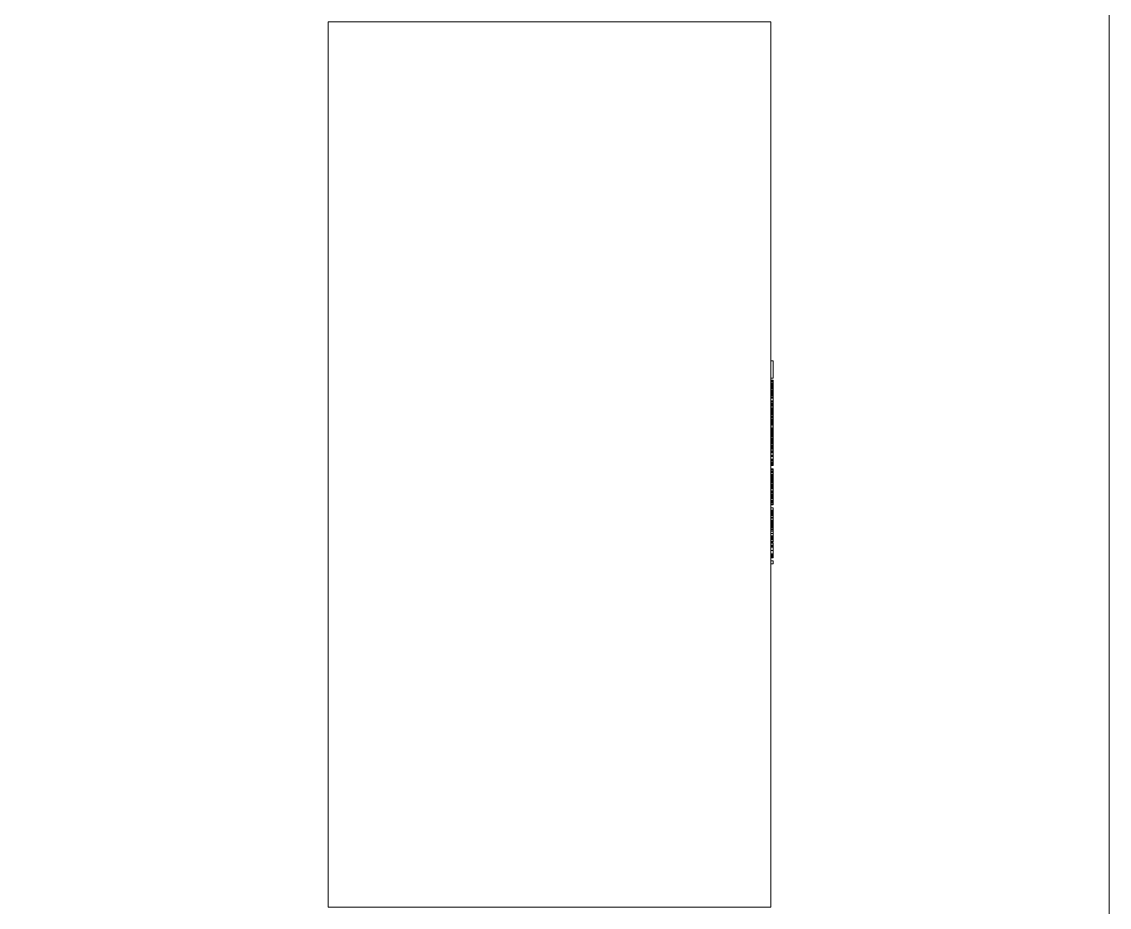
# Model space of a CAD drawing. Header units: metres. Extents: x -3 to 175, y -5 to 18.
# Drawn here: x 36.7517 to 37.2428, y 4.5783 to 4.9783 of the extents above; entities that cross this region are included whole.
import ezdxf

# ---------------------------------------------------------------- set-up
doc = ezdxf.new("R2010")
doc.units = ezdxf.units.M
for name, color, linetype, lineweight in [('A-WALL-PATT', 7, 'Continuous', 35), ('E-CABL-TRAY', 7, 'Continuous', 9), ('E-ELEC-EQPM', 7, 'Continuous', 9)]:
    doc.layers.add(name, color=color, linetype=linetype, lineweight=lineweight)

# ---------------------------------------------------------------- blocks, each defined once
blk = doc.blocks.new('M_RVR_Tablero - Tablero Sala Generadores - 00x600x200-3057235-N-Estancos')
at = {"layer": 'E-ELEC-EQPM'}
for p, q in [((-0.2, 0.1), (0.2, 0.1)), ((-0.2, 0.1), (-0.2, -0.1)), ((-0.04684, 0.101), (-0.03899, 0.101)), ((-0.04684, 0.101), (-0.04684, 0.1)), ((-0.03899, 0.101), (-0.03899, 0.1)), ((-0.03741, 0.101), (-0.03805, 0.101)), ((-0.03805, 0.101), (-0.03781, 0.101)), ((-0.03805, 0.101), (-0.03805, 0.1)), ((-0.03663, 0.101), (-0.03789, 0.101)), ((-0.03789, 0.101), (-0.03735, 0.101)), ((-0.03789, 0.101), (-0.03789, 0.1)), ((-0.03781, 0.101), (-0.03717, 0.101)), ((-0.03781, 0.101), (-0.03781, 0.1)), ((-0.03559, 0.101), (-0.03741, 0.101)), ((-0.03741, 0.101), (-0.03741, 0.1)), ((-0.03735, 0.101), (-0.03625, 0.101)), ((-0.03735, 0.101), (-0.03735, 0.1)), ((-0.03717, 0.101), (-0.0363, 0.101)), ((-0.03717, 0.101), (-0.03717, 0.1)), ((-0.03603, 0.101), (-0.03663, 0.101)), ((-0.03663, 0.101), (-0.03663, 0.1)), ((-0.0363, 0.101), (-0.03521, 0.101)), ((-0.0363, 0.101), (-0.0363, 0.1)), ((-0.03625, 0.101), (-0.0346, 0.101)), ((-0.03625, 0.101), (-0.03625, 0.1)), ((-0.03505, 0.101), (-0.03613, 0.101)), ((-0.03613, 0.101), (-0.03532, 0.101)), ((-0.03613, 0.101), (-0.03613, 0.1)), ((-0.03476, 0.101), (-0.03603, 0.101)), ((-0.03603, 0.101), (-0.03603, 0.1)), ((-0.03424, 0.101), (-0.03559, 0.101)), ((-0.03559, 0.101), (-0.03559, 0.1)), ((-0.03532, 0.101), (-0.03405, 0.101)), ((-0.03532, 0.101), (-0.03532, 0.1)), ((-0.03521, 0.101), (-0.03303, 0.101)), ((-0.03521, 0.101), (-0.03521, 0.1)), ((-0.03303, 0.101), (-0.03505, 0.101)), ((-0.03505, 0.101), (-0.03505, 0.1)), ((-0.03337, 0.101), (-0.03476, 0.101)), ((-0.03476, 0.101), (-0.03476, 0.1)), ((-0.0346, 0.101), (-0.03307, 0.101)), ((-0.0346, 0.101), (-0.0346, 0.1)), ((-0.03302, 0.101), (-0.03424, 0.101)), ((-0.03424, 0.101), (-0.03424, 0.1)), ((-0.03405, 0.101), (-0.03323, 0.101)), ((-0.03405, 0.101), (-0.03405, 0.1)), ((-0.03303, 0.101), (-0.03337, 0.101)), ((-0.03337, 0.101), (-0.03337, 0.1)), ((-0.03323, 0.101), (-0.03303, 0.101)), ((-0.03323, 0.101), (-0.03323, 0.1)), ((-0.03307, 0.101), (-0.03221, 0.101)), ((-0.03307, 0.101), (-0.03307, 0.1)), ((-0.03303, 0.101), (-0.03303, 0.1)), ((-0.03303, 0.1), (-0.03303, 0.101)), ((-0.03271, 0.101), (-0.03302, 0.101)), ((-0.03302, 0.1), (-0.03302, 0.101)), ((-0.03145, 0.101), (-0.03271, 0.101)), ((-0.03271, 0.101), (-0.03271, 0.1)), ((-0.03135, 0.101), (-0.03232, 0.101)), ((-0.03232, 0.101), (-0.03134, 0.101)), ((-0.03232, 0.101), (-0.03232, 0.1)), ((-0.03221, 0.101), (-0.03183, 0.101)), ((-0.03221, 0.101), (-0.03221, 0.1)), ((-0.03183, 0.101), (-0.03177, 0.101)), ((-0.03183, 0.101), (-0.03183, 0.1)), ((-0.03177, 0.101), (-0.0317, 0.101)), ((-0.03177, 0.101), (-0.03177, 0.1)), ((-0.03177, 0.101), (-0.03177, 0.1)), ((-0.0317, 0.101), (-0.03145, 0.101)), ((-0.0317, 0.101), (-0.0317, 0.1)), ((-0.03145, 0.101), (-0.03145, 0.1)), ((-0.02875, 0.101), (-0.03135, 0.101)), ((-0.03135, 0.101), (-0.03135, 0.1)), ((-0.03134, 0.101), (-0.02882, 0.101)), ((-0.03134, 0.101), (-0.03134, 0.1)), ((-0.02541, 0.101), (-0.03106, 0.101)), ((-0.03106, 0.101), (-0.03034, 0.101)), ((-0.03106, 0.101), (-0.02667, 0.101)), ((-0.03037, 0.101), (-0.03106, 0.101)), ((-0.03106, 0.101), (-0.03106, 0.1)), ((-0.03106, 0.1), (-0.03106, 0.101)), ((-0.02882, 0.101), (-0.03037, 0.101)), ((-0.03037, 0.101), (-0.03037, 0.1)), ((-0.03034, 0.101), (-0.02872, 0.101)), ((-0.03034, 0.101), (-0.03034, 0.1)), ((-0.02879, 0.101), (-0.03004, 0.101)), ((-0.03004, 0.101), (-0.02879, 0.101)), ((-0.03004, 0.101), (-0.03004, 0.1)), ((-0.03004, 0.101), (-0.03004, 0.1)), ((-0.02882, 0.101), (-0.02636, 0.101)), ((-0.02717, 0.101), (-0.02882, 0.101)), ((-0.02882, 0.101), (-0.02882, 0.1)), ((-0.02882, 0.101), (-0.02882, 0.1)), ((-0.02879, 0.101), (-0.02844, 0.101)), ((-0.02822, 0.101), (-0.02879, 0.101)), ((-0.02879, 0.101), (-0.02681, 0.101)), ((-0.02682, 0.101), (-0.02879, 0.101)), ((-0.02879, 0.1), (-0.02879, 0.101)), ((-0.02879, 0.101), (-0.02879, 0.1)), ((-0.02879, 0.1), (-0.02879, 0.101)), ((-0.02879, 0.101), (-0.02879, 0.1)), ((-0.02879, 0.101), (-0.02879, 0.1)), ((-0.0266, 0.101), (-0.02875, 0.101)), ((-0.02875, 0.101), (-0.02875, 0.1)), ((-0.02872, 0.101), (-0.02749, 0.101)), ((-0.02872, 0.101), (-0.02872, 0.1)), ((-0.02844, 0.101), (-0.02693, 0.101)), ((-0.02844, 0.101), (-0.02844, 0.1)), ((-0.02688, 0.101), (-0.02822, 0.101)), ((-0.02822, 0.101), (-0.02822, 0.1)), ((-0.02749, 0.101), (-0.02668, 0.101)), ((-0.02749, 0.101), (-0.02749, 0.1)), ((-0.02667, 0.101), (-0.02717, 0.101)), ((-0.02717, 0.101), (-0.02717, 0.1)), ((-0.02693, 0.101), (-0.02559, 0.101)), ((-0.02693, 0.101), (-0.02693, 0.1)), ((-0.02556, 0.101), (-0.02688, 0.101)), ((-0.02688, 0.101), (-0.02688, 0.1)), ((-0.02466, 0.101), (-0.02682, 0.101)), ((-0.02682, 0.101), (-0.02682, 0.1)), ((-0.02681, 0.101), (-0.02556, 0.101)), ((-0.02681, 0.101), (-0.02681, 0.1)), ((-0.02668, 0.101), (-0.02545, 0.101)), ((-0.02668, 0.1), (-0.02668, 0.101)), ((-0.02667, 0.101), (-0.02667, 0.1)), ((-0.02545, 0.101), (-0.0266, 0.101)), ((-0.0266, 0.101), (-0.0266, 0.1)), ((-0.02636, 0.101), (-0.02541, 0.101)), ((-0.02636, 0.101), (-0.02636, 0.1)), ((-0.02559, 0.101), (-0.02502, 0.101)), ((-0.02559, 0.101), (-0.02559, 0.1)), ((-0.02502, 0.101), (-0.02556, 0.101)), ((-0.02556, 0.101), (-0.02458, 0.101)), ((-0.02556, 0.101), (-0.02556, 0.1)), ((-0.02556, 0.101), (-0.02556, 0.1)), ((-0.02545, 0.101), (-0.02545, 0.1)), ((-0.02541, 0.101), (-0.02541, 0.1)), ((-0.02502, 0.101), (-0.02502, 0.1)), ((-0.02376, 0.101), (-0.02466, 0.101)), ((-0.02466, 0.101), (-0.02466, 0.1)), ((-0.02463, 0.101), (-0.02337, 0.101)), ((-0.02366, 0.101), (-0.02463, 0.101)), ((-0.02463, 0.101), (-0.02463, 0.1)), ((-0.02458, 0.101), (-0.02398, 0.101)), ((-0.02458, 0.101), (-0.02458, 0.1)), ((-0.02419, 0.101), (-0.02447, 0.101)), ((-0.02447, 0.101), (-0.02424, 0.101)), ((-0.02447, 0.101), (-0.02447, 0.1)), ((-0.02424, 0.101), (-0.02363, 0.101)), ((-0.02424, 0.101), (-0.02424, 0.1)), ((-0.02336, 0.101), (-0.02419, 0.101)), ((-0.02419, 0.101), (-0.02419, 0.1)), ((-0.02398, 0.101), (-0.02376, 0.101)), ((-0.02398, 0.101), (-0.02398, 0.1)), ((-0.02376, 0.101), (-0.02376, 0.1)), ((-0.02147, 0.101), (-0.02366, 0.101)), ((-0.02366, 0.101), (-0.02366, 0.1)), ((-0.02363, 0.101), (-0.02283, 0.101)), ((-0.02363, 0.101), (-0.02363, 0.1)), ((-0.02337, 0.101), (-0.02279, 0.101)), ((-0.02337, 0.101), (-0.02337, 0.1)), ((-0.02147, 0.101), (-0.02336, 0.101)), ((-0.02336, 0.101), (-0.02336, 0.1)), ((-0.02165, 0.101), (-0.02285, 0.101)), ((-0.02285, 0.101), (-0.02151, 0.101)), ((-0.02285, 0.101), (-0.02285, 0.1)), ((-0.02283, 0.101), (-0.02175, 0.101)), ((-0.02283, 0.101), (-0.02283, 0.1)), ((-0.02279, 0.101), (-0.02146, 0.101)), ((-0.02279, 0.101), (-0.02279, 0.1)), ((-0.02235, 0.101), (-0.02109, 0.101)), ((-0.02109, 0.101), (-0.02235, 0.101)), ((-0.02235, 0.1), (-0.02235, 0.101)), ((-0.02235, 0.101), (-0.02235, 0.1)), ((-0.02175, 0.101), (-0.02022, 0.101)), ((-0.02175, 0.101), (-0.02175, 0.1)), ((-0.02055, 0.101), (-0.02165, 0.101)), ((-0.02165, 0.101), (-0.02165, 0.1)), ((-0.02151, 0.101), (-0.01967, 0.101)), ((-0.02151, 0.101), (-0.02151, 0.1)), ((-0.01976, 0.101), (-0.02147, 0.101)), ((-0.01992, 0.101), (-0.02147, 0.101)), ((-0.02147, 0.101), (-0.02147, 0.1)), ((-0.02147, 0.101), (-0.02147, 0.1)), ((-0.02146, 0.101), (-0.02018, 0.101)), ((-0.02146, 0.101), (-0.02146, 0.1)), ((-0.02109, 0.101), (-0.02109, 0.1)), ((-0.02109, 0.101), (-0.02109, 0.1)), ((-0.02007, 0.101), (-0.02055, 0.101)), ((-0.02055, 0.101), (-0.02055, 0.1)), ((-0.02022, 0.101), (-0.01925, 0.101)), ((-0.02022, 0.101), (-0.02022, 0.1)), ((-0.02018, 0.101), (-0.01976, 0.101)), ((-0.02018, 0.1), (-0.02018, 0.101)), ((-0.01882, 0.101), (-0.02007, 0.101)), ((-0.02007, 0.101), (-0.02007, 0.1)), ((-0.01887, 0.101), (-0.01992, 0.101)), ((-0.01992, 0.101), (-0.01992, 0.1)), ((-0.01976, 0.101), (-0.01976, 0.1)), ((-0.01872, 0.101), (-0.01968, 0.101)), ((-0.01968, 0.101), (-0.01871, 0.101)), ((-0.01968, 0.101), (-0.01968, 0.1)), ((-0.01967, 0.101), (-0.01881, 0.101)), ((-0.01967, 0.101), (-0.01967, 0.1)), ((-0.01925, 0.101), (-0.01882, 0.101)), ((-0.01925, 0.101), (-0.01925, 0.1)), ((-0.0185, 0.101), (-0.01887, 0.101)), ((-0.01887, 0.101), (-0.01887, 0.1)), ((-0.01882, 0.101), (-0.01882, 0.1)), ((-0.01881, 0.101), (-0.0185, 0.101)), ((-0.01881, 0.101), (-0.01881, 0.1)), ((-0.01611, 0.101), (-0.01872, 0.101)), ((-0.01872, 0.101), (-0.01872, 0.1)), ((-0.01871, 0.101), (-0.01618, 0.101)), ((-0.01871, 0.101), (-0.01871, 0.1)), ((-0.0185, 0.101), (-0.0185, 0.1)), ((-0.01278, 0.101), (-0.01843, 0.101)), ((-0.01843, 0.101), (-0.0177, 0.101)), ((-0.01843, 0.101), (-0.01403, 0.101)), ((-0.01773, 0.101), (-0.01843, 0.101)), ((-0.01843, 0.101), (-0.01843, 0.1)), ((-0.01843, 0.1), (-0.01843, 0.101)), ((-0.01694, 0.101), (-0.01788, 0.101)), ((-0.01788, 0.101), (-0.01694, 0.101)), ((-0.01788, 0.101), (-0.01788, 0.1)), ((-0.01788, 0.101), (-0.01788, 0.1)), ((-0.01619, 0.101), (-0.01773, 0.101)), ((-0.01773, 0.101), (-0.01773, 0.1)), ((-0.0177, 0.101), (-0.01609, 0.101)), ((-0.0177, 0.101), (-0.0177, 0.1)), ((-0.01626, 0.101), (-0.01694, 0.101)), ((-0.01694, 0.101), (-0.01568, 0.101)), ((-0.01694, 0.101), (-0.01694, 0.1)), ((-0.01694, 0.101), (-0.01694, 0.1)), ((-0.01694, 0.101), (-0.01694, 0.1)), ((-0.01694, 0.101), (-0.01694, 0.1)), ((-0.01521, 0.101), (-0.01626, 0.101)), ((-0.01626, 0.101), (-0.01626, 0.1)), ((-0.01453, 0.101), (-0.01619, 0.101)), ((-0.01619, 0.101), (-0.01619, 0.1)), ((-0.01618, 0.101), (-0.01373, 0.101)), ((-0.01618, 0.101), (-0.01618, 0.1)), ((-0.01397, 0.101), (-0.01611, 0.101)), ((-0.01611, 0.101), (-0.01611, 0.1)), ((-0.01609, 0.101), (-0.01486, 0.101)), ((-0.01609, 0.101), (-0.01609, 0.1)), ((-0.01568, 0.101), (-0.01442, 0.101)), ((-0.01442, 0.101), (-0.01568, 0.101)), ((-0.01568, 0.101), (-0.01505, 0.101)), ((-0.01568, 0.101), (-0.01568, 0.1)), ((-0.01568, 0.101), (-0.01568, 0.1)), ((-0.01568, 0.101), (-0.01568, 0.1)), ((-0.01427, 0.101), (-0.01521, 0.101)), ((-0.01521, 0.101), (-0.01521, 0.1)), ((-0.01505, 0.101), (-0.01427, 0.101)), ((-0.01505, 0.1), (-0.01505, 0.101)), ((-0.01486, 0.101), (-0.01405, 0.101)), ((-0.01486, 0.101), (-0.01486, 0.1)), ((-0.01403, 0.101), (-0.01453, 0.101)), ((-0.01453, 0.101), (-0.01453, 0.1)), ((-0.01442, 0.101), (-0.01442, 0.1)), ((-0.01442, 0.101), (-0.01442, 0.1)), ((-0.01427, 0.101), (-0.01427, 0.1)), ((-0.01405, 0.101), (-0.01281, 0.101)), ((-0.01405, 0.1), (-0.01405, 0.101)), ((-0.01403, 0.101), (-0.01403, 0.1)), ((-0.01281, 0.101), (-0.01397, 0.101)), ((-0.01397, 0.101), (-0.01397, 0.1)), ((-0.01373, 0.101), (-0.01278, 0.101)), ((-0.01373, 0.101), (-0.01373, 0.1)), ((-0.01285, 0.101), (-0.01348, 0.101)), ((-0.01348, 0.101), (-0.01324, 0.101)), ((-0.01348, 0.101), (-0.01348, 0.1)), ((-0.01207, 0.101), (-0.01332, 0.101)), ((-0.01332, 0.101), (-0.01278, 0.101)), ((-0.01332, 0.101), (-0.01332, 0.1)), ((-0.01324, 0.101), (-0.01261, 0.101)), ((-0.01324, 0.101), (-0.01324, 0.1)), ((-0.01102, 0.101), (-0.01285, 0.101)), ((-0.01285, 0.101), (-0.01285, 0.1)), ((-0.01281, 0.101), (-0.01281, 0.1)), ((-0.01278, 0.101), (-0.01169, 0.101)), ((-0.01278, 0.101), (-0.01278, 0.1)), ((-0.01278, 0.101), (-0.01278, 0.1)), ((-0.01261, 0.101), (-0.01173, 0.101)), ((-0.01261, 0.101), (-0.01261, 0.1)), ((-0.01146, 0.101), (-0.01207, 0.101)), ((-0.01207, 0.101), (-0.01207, 0.1)), ((-0.01173, 0.101), (-0.01064, 0.101)), ((-0.01173, 0.101), (-0.01173, 0.1)), ((-0.01169, 0.101), (-0.01003, 0.101)), ((-0.01169, 0.101), (-0.01169, 0.1)), ((-0.01048, 0.101), (-0.01157, 0.101)), ((-0.01157, 0.101), (-0.01075, 0.101)), ((-0.01157, 0.101), (-0.01157, 0.1)), ((-0.01152, 0.101), (-0.01042, 0.101)), ((-0.01026, 0.101), (-0.01152, 0.101)), ((-0.01152, 0.1), (-0.01152, 0.101)), ((-0.01152, 0.101), (-0.01152, 0.1)), ((-0.01019, 0.101), (-0.01146, 0.101)), ((-0.01146, 0.101), (-0.01146, 0.1)), ((-0.00968, 0.101), (-0.01102, 0.101)), ((-0.01102, 0.101), (-0.01102, 0.1)), ((-0.01075, 0.101), (-0.00948, 0.101)), ((-0.01075, 0.101), (-0.01075, 0.1)), ((-0.01064, 0.101), (-0.00847, 0.101)), ((-0.01064, 0.101), (-0.01064, 0.1)), ((-0.00846, 0.101), (-0.01048, 0.101)), ((-0.01048, 0.101), (-0.01048, 0.1)), ((-0.01042, 0.101), (-0.00964, 0.101)), ((-0.01042, 0.101), (-0.01042, 0.1)), ((-0.01042, 0.101), (-0.01042, 0.1)), ((-0.01006, 0.101), (-0.01026, 0.101)), ((-0.01026, 0.101), (-0.01026, 0.1)), ((-0.01026, 0.101), (-0.01026, 0.1)), ((-0.0088, 0.101), (-0.01019, 0.101)), ((-0.01019, 0.101), (-0.01019, 0.1)), ((-0.0089, 0.101), (-0.01006, 0.101)), ((-0.01006, 0.101), (-0.01006, 0.1)), ((-0.01003, 0.101), (-0.00851, 0.101)), ((-0.01003, 0.101), (-0.01003, 0.1)), ((-0.00846, 0.101), (-0.00968, 0.101)), ((-0.00968, 0.101), (-0.00968, 0.1)), ((-0.00964, 0.101), (-0.00886, 0.101)), ((-0.00964, 0.101), (-0.00964, 0.1)), ((-0.00948, 0.101), (-0.00867, 0.101)), ((-0.00948, 0.101), (-0.00948, 0.1)), ((-0.00802, 0.101), (-0.0089, 0.101)), ((-0.0089, 0.101), (-0.0089, 0.1)), ((-0.00886, 0.101), (-0.0076, 0.101)), ((-0.00886, 0.101), (-0.00886, 0.1)), ((-0.00847, 0.101), (-0.0088, 0.101)), ((-0.0088, 0.101), (-0.0088, 0.1)), ((-0.00867, 0.101), (-0.00846, 0.101)), ((-0.00867, 0.101), (-0.00867, 0.1)), ((-0.00851, 0.101), (-0.00765, 0.101)), ((-0.00851, 0.101), (-0.00851, 0.1)), ((-0.00847, 0.1), (-0.00847, 0.101)), ((-0.00815, 0.101), (-0.00846, 0.101)), ((-0.00846, 0.1), (-0.00846, 0.101)), ((-0.00846, 0.101), (-0.00846, 0.1)), ((-0.00689, 0.101), (-0.00815, 0.101)), ((-0.00815, 0.101), (-0.00815, 0.1)), ((-0.0076, 0.101), (-0.00802, 0.101)), ((-0.00802, 0.101), (-0.00802, 0.1)), ((-0.00765, 0.101), (-0.00726, 0.101)), ((-0.00765, 0.101), (-0.00765, 0.1)), ((-0.0076, 0.101), (-0.0076, 0.1)), ((-0.00726, 0.101), (-0.0072, 0.101)), ((-0.00726, 0.101), (-0.00726, 0.1)), ((-0.0072, 0.101), (-0.00714, 0.101)), ((-0.0072, 0.101), (-0.0072, 0.1)), ((-0.0072, 0.101), (-0.0072, 0.1)), ((-0.00714, 0.101), (-0.00689, 0.101)), ((-0.00714, 0.101), (-0.00714, 0.1)), ((-0.00712, 0.101), (-0.00604, 0.101)), ((-0.00621, 0.101), (-0.00712, 0.101)), ((-0.00712, 0.1), (-0.00712, 0.101)), ((-0.00689, 0.101), (-0.00689, 0.1)), ((-0.00383, 0.101), (-0.00621, 0.101)), ((-0.00621, 0.101), (-0.00621, 0.1)), ((-0.00604, 0.101), (-0.00383, 0.101)), ((-0.00604, 0.101), (-0.00604, 0.1)), ((-0.00587, 0.101), (-0.00529, 0.101)), ((-0.00529, 0.101), (-0.00587, 0.101)), ((-0.00587, 0.1), (-0.00587, 0.101)), ((-0.00548, 0.101), (-0.00422, 0.101)), ((-0.00422, 0.101), (-0.00548, 0.101)), ((-0.00548, 0.1), (-0.00548, 0.101)), ((-0.00548, 0.101), (-0.00548, 0.1)), ((-0.00529, 0.101), (-0.00383, 0.101)), ((-0.00383, 0.101), (-0.00529, 0.101)), ((-0.00529, 0.101), (-0.00529, 0.1)), ((-0.00529, 0.101), (-0.00529, 0.1)), ((-0.00422, 0.101), (-0.00195, 0.101)), ((-0.00365, 0.101), (-0.00422, 0.101)), ((-0.00422, 0.101), (-0.00422, 0.1)), ((-0.00422, 0.101), (-0.00422, 0.1)), ((-0.00422, 0.101), (-0.00422, 0.1)), ((-0.00422, 0.101), (-0.00422, 0.1)), ((-0.00383, 0.101), (-0.00145, 0.101)), ((-0.00213, 0.101), (-0.00383, 0.101)), ((-0.00383, 0.101), (-0.00237, 0.101)), ((-0.00237, 0.101), (-0.00383, 0.101)), ((-0.00383, 0.101), (-0.00383, 0.1)), ((-0.00383, 0.101), (-0.00383, 0.1)), ((-0.00383, 0.101), (-0.00383, 0.1)), ((-0.00383, 0.101), (-0.00383, 0.1)), ((-0.00229, 0.101), (-0.00365, 0.101)), ((-0.00365, 0.101), (-0.00365, 0.1)), ((-0.00237, 0.101), (-0.00179, 0.101)), ((-0.00179, 0.101), (-0.00237, 0.101)), ((-0.00237, 0.101), (-0.00237, 0.1)), ((-0.00237, 0.101), (-0.00237, 0.1)), ((-0.00091, 0.101), (-0.00229, 0.101)), ((-0.00229, 0.1), (-0.00229, 0.101)), ((-0.00094, 0.101), (-0.00213, 0.101)), ((-0.00213, 0.101), (-0.00213, 0.1)), ((-0.00195, 0.101), (-0.00076, 0.101)), ((-0.00195, 0.101), (-0.00195, 0.1)), ((-0.00179, 0.101), (-0.00179, 0.1)), ((-0.00145, 0.101), (-0.00053, 0.101)), ((-0.00145, 0.101), (-0.00145, 0.1)), ((-0.00053, 0.101), (-0.00094, 0.101)), ((-0.00094, 0.101), (-0.00094, 0.1)), ((-0.00077, 0.101), (-0.00091, 0.101)), ((-0.00091, 0.101), (-0.00091, 0.1)), ((0.00049, 0.101), (-0.00077, 0.101)), ((-0.00077, 0.101), (-0.00077, 0.1)), ((-0.00077, 0.101), (-0.00077, 0.1)), ((-0.00076, 0.101), (0.00005, 0.101)), ((-0.00076, 0.101), (-0.00076, 0.1)), ((-0.00053, 0.101), (-0.00053, 0.1)), ((0.00005, 0.101), (0.00042, 0.101)), ((0.00005, 0.101), (0.00005, 0.1)), ((0.00042, 0.101), (0.00049, 0.101)), ((0.00042, 0.101), (0.00042, 0.1)), ((0.00049, 0.101), (0.00049, 0.1)), ((0.00049, 0.101), (0.00049, 0.1)), ((0.0028, 0.101), (0.0019, 0.101)), ((0.0019, 0.101), (0.00228, 0.101)), ((0.0019, 0.101), (0.0019, 0.1)), ((0.00228, 0.101), (0.00345, 0.101)), ((0.00228, 0.101), (0.00228, 0.1)), ((0.00518, 0.101), (0.0028, 0.101)), ((0.0028, 0.101), (0.0028, 0.1)), ((0.00372, 0.101), (0.00316, 0.101)), ((0.00316, 0.101), (0.0037, 0.101)), ((0.00316, 0.101), (0.00316, 0.1)), ((0.00345, 0.101), (0.00516, 0.101)), ((0.00345, 0.101), (0.00345, 0.1)), ((0.0037, 0.101), (0.00514, 0.101)), ((0.0037, 0.101), (0.0037, 0.1)), ((0.00517, 0.101), (0.00372, 0.101)), ((0.00372, 0.101), (0.00372, 0.1)), ((0.00539, 0.101), (0.00449, 0.101)), ((0.00449, 0.101), (0.00487, 0.101)), ((0.00449, 0.101), (0.00449, 0.1)), ((0.00487, 0.101), (0.00604, 0.101)), ((0.00487, 0.101), (0.00487, 0.1)), ((0.00514, 0.101), (0.00632, 0.101)), ((0.00514, 0.101), (0.00514, 0.1)), ((0.00516, 0.101), (0.00707, 0.101)), ((0.00516, 0.101), (0.00516, 0.1)), ((0.00618, 0.101), (0.00517, 0.101)), ((0.00517, 0.101), (0.00517, 0.1)), ((0.00717, 0.101), (0.00518, 0.101)), ((0.00518, 0.101), (0.00518, 0.1)), ((0.00777, 0.101), (0.00539, 0.101)), ((0.00539, 0.101), (0.00539, 0.1)), ((0.00631, 0.101), (0.00575, 0.101)), ((0.00575, 0.101), (0.00629, 0.101)), ((0.00575, 0.101), (0.00575, 0.1)), ((0.00604, 0.101), (0.00775, 0.101)), ((0.00604, 0.101), (0.00604, 0.1)), ((0.00677, 0.101), (0.00618, 0.101)), ((0.00618, 0.101), (0.00618, 0.1)), ((0.00629, 0.101), (0.00773, 0.101)), ((0.00629, 0.101), (0.00629, 0.1)), ((0.00776, 0.101), (0.00631, 0.101)), ((0.00631, 0.101), (0.00631, 0.1)), ((0.00632, 0.101), (0.00692, 0.101)), ((0.00632, 0.101), (0.00632, 0.1)), ((0.00802, 0.101), (0.00677, 0.101)), ((0.00677, 0.101), (0.00677, 0.1)), ((0.00692, 0.101), (0.00818, 0.101)), ((0.00692, 0.1), (0.00692, 0.101)), ((0.00707, 0.101), (0.00802, 0.101)), ((0.00707, 0.101), (0.00707, 0.1)), ((0.00818, 0.101), (0.00717, 0.101)), ((0.00717, 0.101), (0.00717, 0.1)), ((0.00773, 0.101), (0.00891, 0.101)), ((0.00773, 0.101), (0.00773, 0.1)), ((0.00775, 0.101), (0.00966, 0.101)), ((0.00775, 0.101), (0.00775, 0.1)), ((0.00877, 0.101), (0.00776, 0.101)), ((0.00776, 0.101), (0.00776, 0.1)), ((0.00976, 0.101), (0.00777, 0.101)), ((0.00777, 0.101), (0.00777, 0.1)), ((0.00802, 0.101), (0.00802, 0.1)), ((0.00818, 0.101), (0.00818, 0.1)), ((0.00936, 0.101), (0.00877, 0.101)), ((0.00877, 0.101), (0.00877, 0.1)), ((0.00891, 0.101), (0.00951, 0.101)), ((0.00891, 0.101), (0.00891, 0.1)), ((0.00896, 0.101), (0.01005, 0.101)), ((0.00987, 0.101), (0.00896, 0.101)), ((0.00896, 0.1), (0.00896, 0.101)), ((0.01061, 0.101), (0.00936, 0.101)), ((0.00936, 0.101), (0.00936, 0.1)), ((0.00951, 0.101), (0.01077, 0.101)), ((0.00951, 0.1), (0.00951, 0.101)), ((0.00966, 0.101), (0.01061, 0.101)), ((0.00966, 0.101), (0.00966, 0.1)), ((0.01077, 0.101), (0.00976, 0.101)), ((0.00976, 0.101), (0.00976, 0.1)), ((0.01226, 0.101), (0.00987, 0.101)), ((0.00987, 0.101), (0.00987, 0.1)), ((0.01005, 0.101), (0.01226, 0.101)), ((0.01005, 0.101), (0.01005, 0.1)), ((0.01022, 0.101), (0.0108, 0.101)), ((0.0108, 0.101), (0.01022, 0.101)), ((0.01022, 0.1), (0.01022, 0.101)), ((0.01061, 0.101), (0.01061, 0.1)), ((0.01077, 0.101), (0.01077, 0.1)), ((0.0108, 0.101), (0.01226, 0.101)), ((0.01226, 0.101), (0.0108, 0.101)), ((0.0108, 0.101), (0.0108, 0.1)), ((0.0108, 0.101), (0.0108, 0.1)), ((0.01155, 0.101), (0.01264, 0.101)), ((0.01246, 0.101), (0.01155, 0.101)), ((0.01155, 0.1), (0.01155, 0.101)), ((0.01226, 0.101), (0.01464, 0.101)), ((0.01396, 0.101), (0.01226, 0.101)), ((0.01226, 0.101), (0.01372, 0.101)), ((0.01372, 0.101), (0.01226, 0.101)), ((0.01226, 0.101), (0.01226, 0.1)), ((0.01226, 0.101), (0.01226, 0.1)), ((0.01226, 0.101), (0.01226, 0.1)), ((0.01226, 0.101), (0.01226, 0.1)), ((0.01485, 0.101), (0.01246, 0.101)), ((0.01246, 0.101), (0.01246, 0.1)), ((0.01264, 0.101), (0.01485, 0.101)), ((0.01264, 0.101), (0.01264, 0.1)), ((0.01281, 0.101), (0.01339, 0.101)), ((0.01339, 0.101), (0.01281, 0.101)), ((0.01281, 0.1), (0.01281, 0.101)), ((0.01339, 0.101), (0.01485, 0.101)), ((0.01485, 0.101), (0.01339, 0.101)), ((0.01339, 0.101), (0.01339, 0.1)), ((0.01339, 0.101), (0.01339, 0.1)), ((0.01372, 0.101), (0.0143, 0.101)), ((0.0143, 0.101), (0.01372, 0.101)), ((0.01372, 0.101), (0.01372, 0.1)), ((0.01372, 0.101), (0.01372, 0.1)), ((0.01515, 0.101), (0.01396, 0.101)), ((0.01396, 0.101), (0.01396, 0.1)), ((0.0143, 0.101), (0.0143, 0.1)), ((0.01464, 0.101), (0.01556, 0.101)), ((0.01464, 0.101), (0.01464, 0.1)), ((0.01485, 0.101), (0.01723, 0.101)), ((0.01655, 0.101), (0.01485, 0.101)), ((0.01485, 0.101), (0.01631, 0.101)), ((0.01631, 0.101), (0.01485, 0.101)), ((0.01485, 0.101), (0.01485, 0.1)), ((0.01485, 0.101), (0.01485, 0.1)), ((0.01485, 0.101), (0.01485, 0.1)), ((0.01485, 0.101), (0.01485, 0.1)), ((0.01556, 0.101), (0.01515, 0.101)), ((0.01515, 0.101), (0.01515, 0.1)), ((0.01556, 0.101), (0.01556, 0.1)), ((0.01631, 0.101), (0.01689, 0.101)), ((0.01689, 0.101), (0.01631, 0.101)), ((0.01631, 0.101), (0.01631, 0.1)), ((0.01631, 0.101), (0.01631, 0.1)), ((0.01774, 0.101), (0.01655, 0.101)), ((0.01655, 0.101), (0.01655, 0.1)), ((0.01689, 0.101), (0.01689, 0.1)), ((0.01723, 0.101), (0.01815, 0.101)), ((0.01723, 0.101), (0.01723, 0.1)), ((0.01815, 0.101), (0.01774, 0.101)), ((0.01774, 0.101), (0.01774, 0.1)), ((0.01815, 0.101), (0.01815, 0.1)), ((0.01956, 0.101), (0.02081, 0.101)), ((0.02081, 0.101), (0.01956, 0.101)), ((0.01956, 0.1), (0.01956, 0.101)), ((0.01956, 0.101), (0.01956, 0.1)), ((0.02058, 0.101), (0.02095, 0.101)), ((0.02158, 0.101), (0.02058, 0.101)), ((0.02058, 0.1), (0.02058, 0.101)), ((0.02081, 0.101), (0.02309, 0.101)), ((0.02139, 0.101), (0.02081, 0.101)), ((0.02081, 0.101), (0.02081, 0.1)), ((0.02081, 0.101), (0.02081, 0.1)), ((0.02081, 0.101), (0.02081, 0.1)), ((0.02081, 0.101), (0.02081, 0.1)), ((0.02095, 0.101), (0.02204, 0.101)), ((0.02095, 0.101), (0.02095, 0.1)), ((0.02275, 0.101), (0.02139, 0.101)), ((0.02139, 0.101), (0.02139, 0.1)), ((0.02388, 0.101), (0.02158, 0.101)), ((0.02158, 0.101), (0.02158, 0.1)), ((0.02183, 0.101), (0.02242, 0.101)), ((0.02244, 0.101), (0.02183, 0.101)), ((0.02183, 0.1), (0.02183, 0.101)), ((0.02204, 0.101), (0.02388, 0.101)), ((0.02204, 0.101), (0.02204, 0.1)), ((0.02242, 0.101), (0.02388, 0.101)), ((0.02242, 0.101), (0.02242, 0.1)), ((0.02386, 0.101), (0.02244, 0.101)), ((0.02244, 0.101), (0.02244, 0.1)), ((0.02412, 0.101), (0.02275, 0.101)), ((0.02275, 0.101), (0.02275, 0.1)), ((0.02309, 0.101), (0.02427, 0.101)), ((0.02309, 0.101), (0.02309, 0.1)), ((0.02535, 0.101), (0.02386, 0.101)), ((0.02386, 0.101), (0.02386, 0.1)), ((0.02388, 0.101), (0.02534, 0.101)), ((0.02571, 0.101), (0.02388, 0.101)), ((0.02388, 0.101), (0.02533, 0.101)), ((0.02388, 0.101), (0.02388, 0.1)), ((0.02388, 0.101), (0.02388, 0.1)), ((0.02388, 0.101), (0.02388, 0.1)), ((0.02427, 0.101), (0.02412, 0.101)), ((0.02412, 0.101), (0.02412, 0.1)), ((0.02427, 0.101), (0.02508, 0.101)), ((0.02552, 0.101), (0.02427, 0.101)), ((0.02427, 0.101), (0.02427, 0.1)), ((0.02427, 0.101), (0.02427, 0.1)), ((0.02427, 0.101), (0.02427, 0.1)), ((0.02508, 0.101), (0.02546, 0.101)), ((0.02508, 0.101), (0.02508, 0.1)), ((0.02533, 0.101), (0.02592, 0.101)), ((0.02533, 0.101), (0.02533, 0.1)), ((0.02534, 0.101), (0.02635, 0.101)), ((0.02534, 0.101), (0.02534, 0.1)), ((0.02592, 0.101), (0.02535, 0.101)), ((0.02535, 0.101), (0.02535, 0.1)), ((0.02546, 0.101), (0.02552, 0.101)), ((0.02546, 0.101), (0.02546, 0.1)), ((0.02552, 0.101), (0.02552, 0.1)), ((0.02552, 0.101), (0.02552, 0.1)), ((0.02681, 0.101), (0.02571, 0.101)), ((0.02571, 0.101), (0.02571, 0.1)), ((0.02592, 0.101), (0.02592, 0.1)), ((0.02635, 0.101), (0.02694, 0.101)), ((0.02635, 0.101), (0.02635, 0.1)), ((0.02741, 0.101), (0.02647, 0.101)), ((0.02647, 0.101), (0.02741, 0.101)), ((0.02647, 0.101), (0.02647, 0.1)), ((0.02647, 0.101), (0.02647, 0.1)), ((0.02717, 0.101), (0.02681, 0.101)), ((0.02681, 0.101), (0.02681, 0.1)), ((0.02694, 0.101), (0.02717, 0.101)), ((0.02694, 0.101), (0.02694, 0.1)), ((0.02717, 0.101), (0.02717, 0.1)), ((0.02808, 0.101), (0.02741, 0.101)), ((0.02741, 0.101), (0.02866, 0.101)), ((0.02741, 0.101), (0.02741, 0.1)), ((0.02741, 0.101), (0.02741, 0.1)), ((0.02741, 0.101), (0.02741, 0.1)), ((0.02741, 0.101), (0.02741, 0.1)), ((0.03235, 0.101), (0.0278, 0.101)), ((0.0278, 0.101), (0.03267, 0.101)), ((0.0278, 0.101), (0.0278, 0.1)), ((0.0278, 0.101), (0.0278, 0.1)), ((0.02914, 0.101), (0.02808, 0.101)), ((0.02808, 0.101), (0.02808, 0.1)), ((0.02866, 0.101), (0.02992, 0.101)), ((0.02992, 0.101), (0.02866, 0.101)), ((0.02866, 0.101), (0.02929, 0.101)), ((0.02866, 0.101), (0.02866, 0.1)), ((0.02866, 0.101), (0.02866, 0.1)), ((0.02866, 0.101), (0.02866, 0.1)), ((0.03008, 0.101), (0.02914, 0.101)), ((0.02914, 0.101), (0.02914, 0.1)), ((0.02929, 0.101), (0.03008, 0.101)), ((0.02929, 0.1), (0.02929, 0.101)), ((0.03235, 0.101), (0.02934, 0.101)), ((0.02934, 0.101), (0.03235, 0.101)), ((0.02934, 0.101), (0.02934, 0.1)), ((0.02992, 0.101), (0.02992, 0.1)), ((0.02992, 0.101), (0.02992, 0.1)), ((0.03008, 0.101), (0.03008, 0.1)), ((0.03117, 0.101), (0.03227, 0.101)), ((0.03243, 0.101), (0.03117, 0.101)), ((0.03117, 0.101), (0.03117, 0.1)), ((0.03117, 0.101), (0.03117, 0.1)), ((0.03227, 0.101), (0.03305, 0.101)), ((0.03227, 0.101), (0.03227, 0.1)), ((0.03227, 0.101), (0.03227, 0.1)), ((0.03361, 0.101), (0.03235, 0.101)), ((0.03235, 0.1), (0.03235, 0.101)), ((0.03235, 0.101), (0.03235, 0.1)), ((0.03235, 0.1), (0.03235, 0.101)), ((0.03235, 0.101), (0.03235, 0.1)), ((0.03263, 0.101), (0.03243, 0.101)), ((0.03243, 0.1), (0.03243, 0.101)), ((0.03243, 0.101), (0.03243, 0.1)), ((0.0338, 0.101), (0.03263, 0.101)), ((0.03263, 0.101), (0.03263, 0.1)), ((0.03267, 0.101), (0.03361, 0.101)), ((0.03267, 0.101), (0.03267, 0.1)), ((0.03305, 0.101), (0.03384, 0.101)), ((0.03305, 0.101), (0.03305, 0.1)), ((0.03361, 0.101), (0.03486, 0.101)), ((0.03486, 0.101), (0.03361, 0.101)), ((0.03361, 0.101), (0.03361, 0.1)), ((0.03361, 0.101), (0.03361, 0.1)), ((0.03361, 0.101), (0.03361, 0.1)), ((0.03361, 0.101), (0.03361, 0.1)), ((0.03468, 0.101), (0.0338, 0.101)), ((0.0338, 0.101), (0.0338, 0.1)), ((0.03384, 0.101), (0.0351, 0.101)), ((0.03384, 0.101), (0.03384, 0.1)), ((0.0351, 0.101), (0.03468, 0.101)), ((0.03468, 0.101), (0.03468, 0.1)), ((0.03486, 0.101), (0.03486, 0.1)), ((0.03486, 0.101), (0.03486, 0.1)), ((0.0351, 0.101), (0.0351, 0.1)), ((0.03557, 0.101), (0.03666, 0.101)), ((0.03648, 0.101), (0.03557, 0.101)), ((0.03557, 0.1), (0.03557, 0.101)), ((0.03887, 0.101), (0.03648, 0.101)), ((0.03648, 0.101), (0.03648, 0.1)), ((0.03666, 0.101), (0.03887, 0.101)), ((0.03666, 0.101), (0.03666, 0.1)), ((0.03682, 0.101), (0.03741, 0.101)), ((0.03741, 0.101), (0.03682, 0.101)), ((0.03682, 0.1), (0.03682, 0.101)), ((0.03741, 0.101), (0.03887, 0.101)), ((0.03887, 0.101), (0.03741, 0.101)), ((0.03741, 0.101), (0.03741, 0.1)), ((0.03741, 0.101), (0.03741, 0.1)), ((0.03887, 0.101), (0.04124, 0.101)), ((0.04057, 0.101), (0.03887, 0.101)), ((0.03887, 0.101), (0.04032, 0.101)), ((0.04032, 0.101), (0.03887, 0.101)), ((0.03887, 0.101), (0.03887, 0.1)), ((0.03887, 0.101), (0.03887, 0.1)), ((0.03887, 0.101), (0.03887, 0.1)), ((0.03887, 0.101), (0.03887, 0.1)), ((0.04032, 0.101), (0.04091, 0.101)), ((0.04091, 0.101), (0.04032, 0.101)), ((0.04032, 0.101), (0.04032, 0.1)), ((0.04032, 0.101), (0.04032, 0.1)), ((0.04175, 0.101), (0.04057, 0.101)), ((0.04057, 0.101), (0.04057, 0.1)), ((0.04091, 0.101), (0.04091, 0.1)), ((0.04124, 0.101), (0.04216, 0.101)), ((0.04124, 0.101), (0.04124, 0.1)), ((0.04216, 0.101), (0.04175, 0.101)), ((0.04175, 0.101), (0.04175, 0.1)), ((0.04216, 0.101), (0.04216, 0.1)), ((0.04357, 0.101), (0.04483, 0.101)), ((0.04483, 0.101), (0.04357, 0.101)), ((0.04357, 0.1), (0.04357, 0.101)), ((0.04357, 0.101), (0.04357, 0.1)), ((0.04483, 0.101), (0.04483, 0.1)), ((0.04483, 0.101), (0.04483, 0.1)), ((0.2, -0.1), (0.2, 0.1)), ((0.2, -0.1), (-0.2, -0.1))]:
    blk.add_line(p, q, dxfattribs=at)

msp = doc.modelspace()

# ---------------------------------------------------------------- hatches: boundary and pattern name
at = {"layer": 'A-WALL-PATT', "lineweight": 9}
h = msp.add_hatch(dxfattribs=at)
h.set_pattern_fill('FP_1', color=256, style=0, pattern_type=2)
h.set_pattern_definition([(50, (30.7992, 0), (0.728738, -0.06376), [0.0762, -0.8382]), (355, (30.7992, 0), (-0.14097, 0.764224), [0.06096, -0.67056]), (100.451, (30.85994, -0.0053), (0.58777, 0.70047), [0.06476, -0.71236]), (46.184, (30.7992, 0.2032), (1.084314, -0.168175), [0.1143, -1.257]), (96.636, (30.8896, 0.1892), (0.94999, 0.98975), [0.09714, -1.069]), (351.184, (30.7992, 0.2032), (0.94969, 0.99015), [0.09144, -1.006]), (21, (30.9008, 0.1524), (0.606457, -0.409065), [0.0762, -0.8382]), (326, (30.9008, 0.1524), (0.24721, 0.73675), [0.06096, -0.67056]), (71.451, (30.95135, 0.1183), (0.85367, 0.327687), [0.06476, -0.71236]), (37.5, (30.7992, 0), (0.0123552, 0.3382243), [0.03353, -0.6289, 0.03353, -0.64719, -0.6731]), (37.5, (30.7992, 0), (0.0123552, 0.3382243), [-1.343, 0.03353, -0.63957]), (7.5, (30.7992, 0), (0.2672815, 0.4007255), [0.03353, -0.35458, 0.03353, -0.61366, -0.25654]), (7.5, (30.7992, 0), (0.2672815, 0.4007255), [-1.035, 0.03353, -0.22301]), (327.5, (30.57264, 0), (0.542363, -0.022921), [0.03353, -0.22047, 0.03353, -0.75895, -1.052]), (327.5, (30.57264, 0), (0.542363, -0.022921), [-1.046, 0.03353, -1.018]), (317.5, (30.47104, 0), (0.592516, 0.101701), [0.03353, -0.29667, 0.03353, -0.49276, -0.74676]), (317.5, (30.47104, 0), (0.592516, 0.101701), [-0.85649, 0.03353, -0.71323])])
h.paths.add_polyline_path([(36.88365, 0.12302), (36.89004, 0.12302), (36.89004, 6.56756), (36.74004, 6.56756), (36.74004, 0.12302)])
h.paths.add_polyline_path([(36.89004, 6.71756), (36.89004, 13.15279), (36.74004, 13.15279), (36.74004, 6.71756), (36.88365, 6.71756)])

# ---------------------------------------------------------------- linework, layer by layer
at = {"layer": 'E-CABL-TRAY'}
msp.add_line((37.2428, 5.43945), (37.2428, 2.66345), dxfattribs=at)

# ---------------------------------------------------------------- block references
at = {"layer": 'E-ELEC-EQPM', "rotation": 270.0000000000001}
msp.add_blockref('M_RVR_Tablero - Tablero Sala Generadores - 00x600x200-3057235-N-Estancos', (36.99004, 4.7783), dxfattribs=at)

doc.saveas('drawing.dxf')
